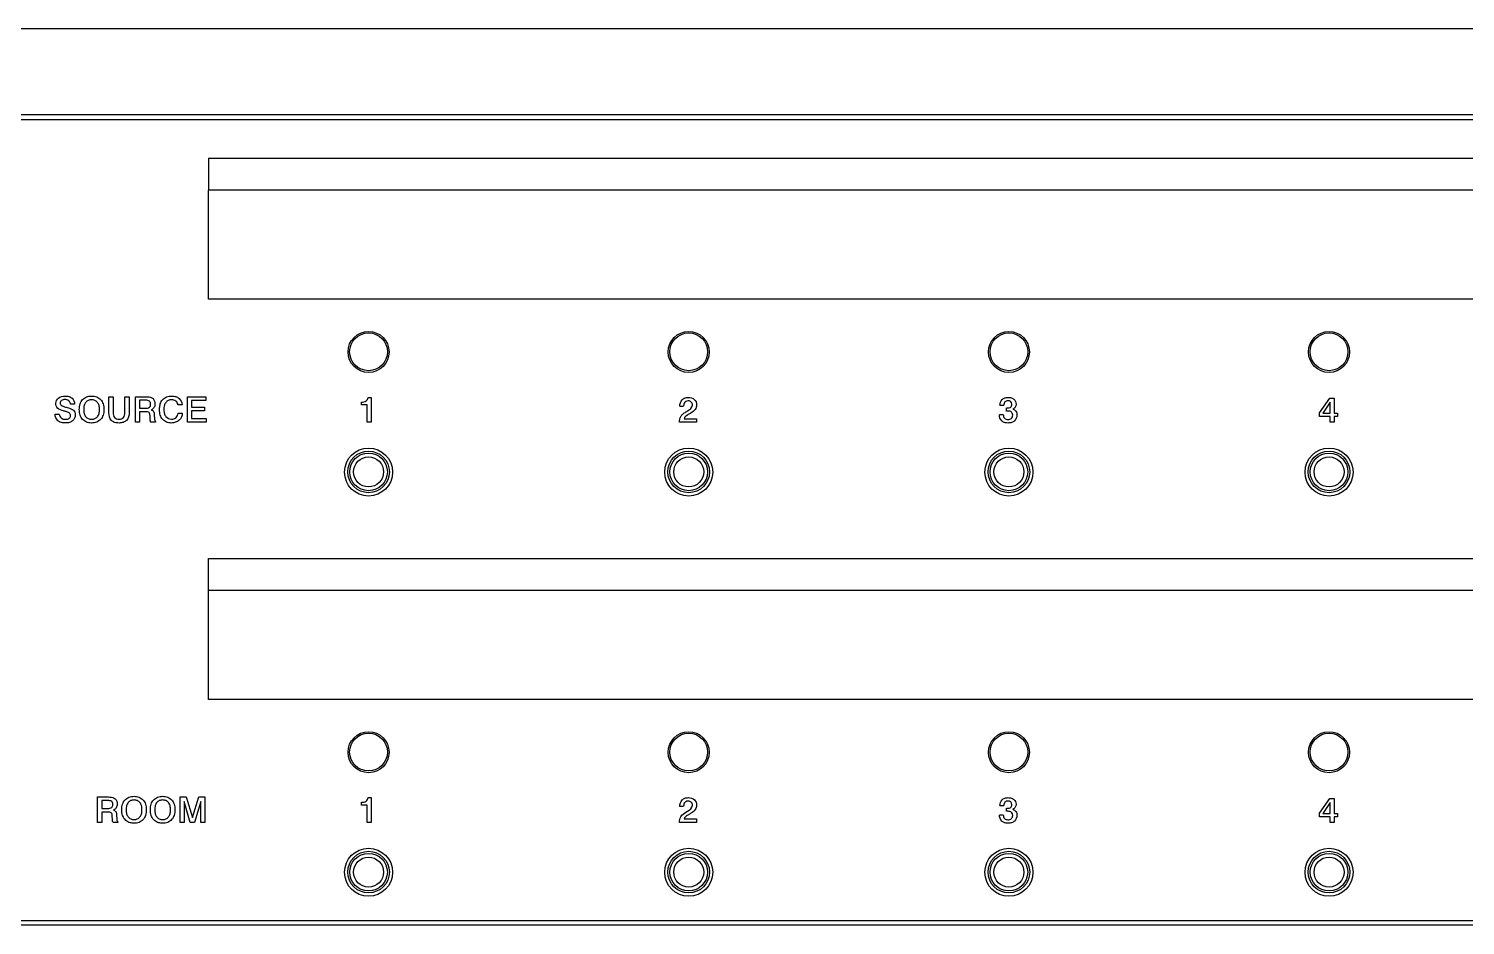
# Model space of a CAD drawing. Header units: inches. Extents: x 29 to 2254, y 8 to 2046.
# Drawn here: x 34.172 to 38.354, y 33.62 to 36.23 of the extents above; entities that cross this region are included whole.
import ezdxf

# ---------------------------------------------------------------- set-up
doc = ezdxf.new("R2010")
doc.units = ezdxf.units.IN
doc.header["$MEASUREMENT"] = 0

msp = doc.modelspace()

# ---------------------------------------------------------------- linework, layer by layer
at = {"color": 7, "linetype": 'Continuous'}
for p, q in [((47.4094, 36.2297), (31.3018, 36.2297)), ((47.4094, 35.979), (31.3018, 35.979)), ((47.3954, 35.965), (31.3157, 35.965)), ((34.6948, 35.8527), (34.6948, 35.7595)), ((34.6948, 35.8527), (45.8807, 35.8527)), ((34.6948, 35.4425), (34.6948, 35.7595)), ((45.8807, 35.7595), (34.6948, 35.7595)), ((45.8807, 35.4425), (34.6948, 35.4425)), ((34.3049, 35.1367), (34.2931, 35.1367)), ((34.405, 35.1114), (34.405, 35.1585)), ((34.405, 35.1585), (34.4174, 35.1585)), ((34.4174, 35.1585), (34.4174, 35.1121)), ((34.4515, 35.1121), (34.4515, 35.1585)), ((34.4515, 35.1585), (34.464, 35.1585)), ((34.464, 35.1585), (34.464, 35.1114)), ((34.4819, 35.084), (34.4819, 35.1585)), ((34.4819, 35.1585), (34.514, 35.1585)), ((34.4941, 35.148), (34.4941, 35.1251)), ((34.5121, 35.148), (34.4941, 35.148)), ((34.514, 35.1585), (34.5179, 35.1583)), ((34.6184, 35.1352), (34.6061, 35.1352)), ((34.6333, 35.084), (34.6333, 35.1585)), ((34.6333, 35.1585), (34.6867, 35.1585)), ((34.6455, 35.1476), (34.6455, 35.1281)), ((34.6867, 35.1476), (34.6455, 35.1476)), ((34.6867, 35.1585), (34.6867, 35.1476)), ((35.1399, 35.1345), (35.1399, 35.1429)), ((35.1568, 35.1345), (35.1399, 35.1345)), ((35.1568, 35.084), (35.1568, 35.1345)), ((35.1594, 35.1564), (35.1684, 35.1564)), ((35.1684, 35.1564), (35.1684, 35.084)), ((37.0104, 35.1329), (36.9992, 35.1329)), ((37.9297, 35.1115), (37.9591, 35.1543)), ((37.961, 35.1421), (37.9396, 35.1104)), ((37.9591, 35.1543), (37.9722, 35.1543)), ((37.961, 35.1104), (37.961, 35.1421)), ((37.9722, 35.1543), (37.9722, 35.1105)), ((34.2483, 35.1079), (34.2603, 35.1079)), ((34.4941, 35.1251), (34.5118, 35.1251)), ((34.4942, 35.1146), (34.4942, 35.084)), ((34.5129, 35.1146), (34.4942, 35.1146)), ((34.5252, 35.0938), (34.5248, 35.1027)), ((34.5372, 35.1054), (34.5378, 35.0948)), ((34.6065, 35.1107), (34.6187, 35.1107)), ((34.6455, 35.1281), (34.6835, 35.1281)), ((34.6455, 35.1177), (34.6455, 35.0952)), ((34.6835, 35.1177), (34.6455, 35.1177)), ((34.6455, 35.0952), (34.6881, 35.0952)), ((34.6835, 35.1281), (34.6835, 35.1177)), ((34.6881, 35.0952), (34.6881, 35.084)), ((36.0783, 35.1304), (36.0672, 35.1304)), ((36.0794, 35.0944), (36.1157, 35.0944)), ((36.0992, 35.1108), (36.0971, 35.1096)), ((36.1157, 35.0944), (36.1157, 35.084)), ((36.9976, 35.1063), (37.009, 35.1063)), ((37.0179, 35.1166), (37.0179, 35.1256)), ((37.0189, 35.1256), (37.0207, 35.1256)), ((37.9297, 35.1009), (37.9297, 35.1115)), ((37.9608, 35.1009), (37.9297, 35.1009)), ((37.9396, 35.1104), (37.961, 35.1104)), ((37.9608, 35.084), (37.9608, 35.1009)), ((37.9722, 35.1105), (37.9816, 35.1105)), ((37.9722, 35.1009), (37.9722, 35.084)), ((37.9816, 35.1009), (37.9722, 35.1009)), ((37.9816, 35.1105), (37.9816, 35.1009)), ((34.4942, 35.084), (34.4819, 35.084)), ((34.5409, 35.084), (34.527, 35.084)), ((34.5409, 35.0862), (34.5409, 35.084)), ((34.6881, 35.084), (34.6333, 35.084)), ((35.1684, 35.084), (35.1568, 35.084)), ((36.1157, 35.084), (36.0658, 35.084)), ((37.9722, 35.084), (37.9608, 35.084)), ((34.6948, 34.5943), (34.6948, 34.6875)), ((34.6948, 34.6875), (42.152, 34.6875)), ((34.6948, 34.2773), (34.6948, 34.5943)), ((42.152, 34.5943), (34.6948, 34.5943)), ((42.152, 34.2773), (34.6948, 34.2773)), ((34.3719, 33.9188), (34.3719, 33.9933)), ((34.3719, 33.9933), (34.4041, 33.9933)), ((34.3841, 33.9828), (34.3841, 33.9599)), ((34.4022, 33.9828), (34.3841, 33.9828)), ((34.4041, 33.9933), (34.4079, 33.9931)), ((34.6123, 33.9188), (34.6123, 33.9933)), ((34.6123, 33.9933), (34.6303, 33.9933)), ((34.6238, 33.9803), (34.6238, 33.9188)), ((34.642, 33.9188), (34.6238, 33.9803)), ((34.6303, 33.9933), (34.6482, 33.9337)), ((34.6482, 33.9337), (34.6664, 33.9933)), ((34.6726, 33.9803), (34.6541, 33.9188)), ((34.6664, 33.9933), (34.6844, 33.9933)), ((34.6726, 33.9188), (34.6726, 33.9803)), ((34.6844, 33.9933), (34.6844, 33.9188)), ((35.1399, 33.9693), (35.1399, 33.9777)), ((35.1569, 33.9693), (35.1399, 33.9693)), ((35.1569, 33.9188), (35.1569, 33.9693)), ((35.1594, 33.9912), (35.1684, 33.9912)), ((35.1684, 33.9912), (35.1684, 33.9188)), ((36.0783, 33.9652), (36.0672, 33.9652)), ((37.0104, 33.9677), (36.9992, 33.9677)), ((37.9297, 33.9463), (37.9591, 33.9891)), ((37.961, 33.9769), (37.9396, 33.9452)), ((37.9591, 33.9891), (37.9722, 33.9891)), ((37.961, 33.9452), (37.961, 33.9769)), ((37.9722, 33.9891), (37.9722, 33.9453)), ((34.3841, 33.9599), (34.4019, 33.9599)), ((34.3842, 33.9494), (34.3842, 33.9188)), ((34.403, 33.9494), (34.3842, 33.9494)), ((34.4152, 33.9286), (34.4148, 33.9375)), ((34.4272, 33.9402), (34.4279, 33.9296)), ((34.431, 33.921), (34.431, 33.9188)), ((36.0794, 33.9293), (36.1157, 33.9293)), ((36.0851, 33.9492), (36.0892, 33.9517)), ((36.0992, 33.9456), (36.0972, 33.9444)), ((36.1157, 33.9293), (36.1157, 33.9188)), ((36.9977, 33.9411), (37.009, 33.9411)), ((37.0179, 33.9514), (37.0179, 33.9604)), ((37.0189, 33.9604), (37.0207, 33.9604)), ((37.9297, 33.9357), (37.9297, 33.9463)), ((37.9608, 33.9357), (37.9297, 33.9357)), ((37.9396, 33.9452), (37.961, 33.9452)), ((37.9608, 33.9188), (37.9608, 33.9357)), ((37.9722, 33.9453), (37.9816, 33.9453)), ((37.9722, 33.9357), (37.9722, 33.9188)), ((37.9816, 33.9357), (37.9722, 33.9357)), ((37.9816, 33.9453), (37.9816, 33.9357)), ((34.3842, 33.9188), (34.3719, 33.9188)), ((34.431, 33.9188), (34.4171, 33.9188)), ((34.6238, 33.9188), (34.6123, 33.9188)), ((34.6541, 33.9188), (34.642, 33.9188)), ((34.6844, 33.9188), (34.6726, 33.9188)), ((35.1684, 33.9188), (35.1569, 33.9188)), ((36.1157, 33.9188), (36.0658, 33.9188)), ((37.9722, 33.9188), (37.9608, 33.9188)), ((31.3157, 33.6337), (47.3954, 33.6337)), ((47.4094, 33.6197), (31.3018, 33.6197))]:
    msp.add_line(p, q, dxfattribs=at)
for centre, radius in [((35.1609, 35.2887), 0.0597), ((35.1609, 35.2892), 0.055), ((36.093, 35.2887), 0.0597), ((36.093, 35.2892), 0.055), ((37.0252, 35.2887), 0.0597), ((37.0252, 35.2892), 0.055), ((37.9573, 35.2887), 0.0597), ((37.9573, 35.2892), 0.055), ((35.1609, 34.9392), 0.0699), ((36.093, 34.9392), 0.0699), ((37.0252, 34.9392), 0.0699), ((37.9573, 34.9392), 0.0699), ((35.1609, 34.9396), 0.0606), ((35.1609, 34.9396), 0.0547), ((35.1609, 34.9396), 0.0437), ((36.093, 34.9396), 0.0606), ((36.093, 34.9396), 0.0547), ((36.093, 34.9396), 0.0437), ((37.0252, 34.9396), 0.0606), ((37.0252, 34.9396), 0.0547), ((37.0252, 34.9396), 0.0437), ((37.9573, 34.9396), 0.0606), ((37.9573, 34.9396), 0.0547), ((37.9573, 34.9396), 0.0437), ((35.1609, 34.1235), 0.0597), ((35.1609, 34.124), 0.055), ((36.093, 34.1235), 0.0597), ((36.093, 34.124), 0.055), ((37.0252, 34.1235), 0.0597), ((37.0252, 34.124), 0.055), ((37.9573, 34.1235), 0.0597), ((37.9573, 34.124), 0.055), ((35.1609, 33.774), 0.0699), ((36.093, 33.774), 0.0699), ((37.0252, 33.774), 0.0699), ((37.9573, 33.774), 0.0699), ((35.1609, 33.7744), 0.0606), ((35.1609, 33.7744), 0.0547), ((35.1609, 33.7744), 0.0437), ((36.093, 33.7744), 0.0606), ((36.093, 33.7744), 0.0547), ((36.093, 33.7744), 0.0437), ((37.0252, 33.7744), 0.0606), ((37.0252, 33.7744), 0.0547), ((37.0252, 33.7744), 0.0437), ((37.9573, 33.7744), 0.0606), ((37.9573, 33.7744), 0.0547), ((37.9573, 33.7744), 0.0437)]:
    msp.add_circle(centre, radius, dxfattribs=at)
for points, knots in [([(34.2732, 35.1172), (34.2669, 35.1189), (34.2576, 35.1216), (34.2511, 35.1316), (34.2494, 35.1424), (34.2572, 35.158), (34.2745, 35.1611), (34.2847, 35.16), (34.2879, 35.1592)], [0, 0, 0, 0, 0.237308, 0.324022, 0.420466, 0.626125, 0.880444, 1, 1, 1, 1]), ([(34.2931, 35.1367), (34.2929, 35.1403), (34.2891, 35.1485), (34.2773, 35.1509), (34.2667, 35.149), (34.2627, 35.1426), (34.2629, 35.1394), (34.2629, 35.139)], [0, 0, 0, 0, 0.256574, 0.542097, 0.782459, 0.96926, 1, 1, 1, 1]), ([(34.2629, 35.139), (34.263, 35.1381), (34.2637, 35.1359), (34.2665, 35.1327), (34.2726, 35.1301), (34.282, 35.1274), (34.2925, 35.1246), (34.3019, 35.12), (34.3063, 35.1129), (34.3074, 35.1047), (34.3058, 35.0956), (34.2993, 35.0876), (34.2896, 35.0828), (34.2784, 35.0816), (34.2707, 35.0823), (34.2671, 35.0833)], [0, 0, 0, 0, 0.023407, 0.058921, 0.111403, 0.19467, 0.321212, 0.402599, 0.464154, 0.533735, 0.619743, 0.703946, 0.795929, 0.901893, 1, 1, 1, 1]), ([(34.2879, 35.1592), (34.2883, 35.159), (34.2918, 35.158), (34.3008, 35.1532), (34.3048, 35.143), (34.3049, 35.1367)], [0, 0, 0, 0, 0.041342, 0.369093, 1, 1, 1, 1]), ([(34.3531, 35.0819), (34.3485, 35.0821), (34.3393, 35.0836), (34.3275, 35.0918), (34.32, 35.1052), (34.3182, 35.1212), (34.32, 35.1371), (34.3274, 35.1505), (34.3398, 35.1589), (34.3495, 35.1604), (34.3546, 35.1604)], [0, 0, 0, 0, 0.115188, 0.232024, 0.353645, 0.493706, 0.633767, 0.755388, 0.871414, 1, 1, 1, 1]), ([(34.3546, 35.1496), (34.3513, 35.1496), (34.3448, 35.1485), (34.3368, 35.1423), (34.3322, 35.1326), (34.3311, 35.1212), (34.3322, 35.1097), (34.3368, 35.1), (34.3448, 35.0937), (34.3516, 35.0926), (34.3553, 35.0927), (34.3556, 35.0927)], [0, 0, 0, 0, 0.118705, 0.228541, 0.349526, 0.494084, 0.638238, 0.759317, 0.869995, 0.988224, 1, 1, 1, 1]), ([(34.3546, 35.1604), (34.3597, 35.1604), (34.3694, 35.1589), (34.3818, 35.1505), (34.3891, 35.137), (34.391, 35.1212), (34.3891, 35.1052), (34.3817, 35.0918), (34.3694, 35.0833), (34.3592, 35.0818), (34.3536, 35.0819), (34.3531, 35.0819)], [0, 0, 0, 0, 0.125203, 0.238451, 0.35722, 0.493648, 0.630076, 0.748846, 0.862902, 0.987508, 1, 1, 1, 1]), ([(34.3556, 35.0927), (34.3586, 35.0928), (34.3647, 35.0939), (34.3724, 35.1), (34.377, 35.1097), (34.3781, 35.1212), (34.377, 35.1326), (34.3724, 35.1423), (34.3644, 35.1485), (34.358, 35.1496), (34.3546, 35.1496)], [0, 0, 0, 0, 0.108648, 0.221997, 0.346115, 0.493887, 0.642061, 0.765987, 0.87841, 1, 1, 1, 1]), ([(34.5118, 35.1251), (34.5157, 35.1251), (34.5218, 35.1254), (34.5261, 35.1316), (34.5266, 35.1366), (34.5261, 35.1417), (34.5219, 35.1477), (34.5159, 35.148), (34.5121, 35.148)], [0, 0, 0, 0, 0.273866, 0.378335, 0.505425, 0.629454, 0.731682, 1, 1, 1, 1]), ([(34.5179, 35.1583), (34.5234, 35.1583), (34.5354, 35.1549), (34.5401, 35.1392), (34.5374, 35.1265), (34.5314, 35.1216), (34.5283, 35.1203)], [0, 0, 0, 0, 0.304048, 0.603729, 0.810846, 1, 1, 1, 1]), ([(34.5525, 35.1262), (34.5527, 35.1301), (34.5542, 35.1386), (34.5606, 35.1506), (34.5728, 35.1591), (34.5866, 35.161), (34.5993, 35.1595), (34.6127, 35.1529), (34.6178, 35.142), (34.6184, 35.1352)], [0, 0, 0, 0, 0.118645, 0.263609, 0.401877, 0.554609, 0.679497, 0.789305, 1, 1, 1, 1]), ([(34.6061, 35.1352), (34.6055, 35.1391), (34.6009, 35.1476), (34.5885, 35.15), (34.5778, 35.1484), (34.57, 35.1423), (34.5656, 35.1328), (34.5647, 35.1229), (34.5651, 35.1163), (34.5655, 35.1137)], [0, 0, 0, 0, 0.163399, 0.346242, 0.477249, 0.598212, 0.730975, 0.891409, 1, 1, 1, 1]), ([(35.1399, 35.1429), (35.1447, 35.1429), (35.1547, 35.1432), (35.1589, 35.1525), (35.1594, 35.1564)], [0, 0, 0, 0, 0.552371, 1, 1, 1, 1]), ([(36.0672, 35.1309), (36.0672, 35.1375), (36.07, 35.1483), (36.0818, 35.1555), (36.0945, 35.1573), (36.111, 35.1529), (36.116, 35.1403), (36.116, 35.1344)], [0, 0, 0, 0, 0.263354, 0.387251, 0.527066, 0.771001, 1, 1, 1, 1]), ([(36.0844, 35.1444), (36.0834, 35.1438), (36.0796, 35.1407), (36.0783, 35.1353), (36.0783, 35.1315)], [0, 0, 0, 0, 0.223301, 1, 1, 1, 1]), ([(36.0892, 35.1169), (36.0958, 35.1207), (36.1071, 35.1292), (36.1013, 35.1441), (36.0923, 35.1471), (36.0864, 35.1456), (36.0844, 35.1444)], [0, 0, 0, 0, 0.467115, 0.65732, 0.855104, 1, 1, 1, 1]), ([(36.116, 35.1344), (36.116, 35.1298), (36.1127, 35.1196), (36.104, 35.1136), (36.0992, 35.1108)], [0, 0, 0, 0, 0.445769, 1, 1, 1, 1]), ([(36.9992, 35.1334), (36.9992, 35.1394), (37.0023, 35.1491), (37.0131, 35.1556), (37.0227, 35.1568), (37.032, 35.1557), (37.0424, 35.1507), (37.046, 35.1422), (37.046, 35.1366), (37.046, 35.1363)], [0, 0, 0, 0, 0.253389, 0.377345, 0.515041, 0.65354, 0.771912, 0.989229, 1, 1, 1, 1]), ([(37.0226, 35.1466), (37.0192, 35.1466), (37.0121, 35.1444), (37.0104, 35.1369), (37.0104, 35.1335)], [0, 0, 0, 0, 0.486545, 1, 1, 1, 1]), ([(37.0207, 35.1256), (37.0241, 35.1256), (37.0316, 35.1262), (37.035, 35.1362), (37.0317, 35.1451), (37.0257, 35.1467), (37.0226, 35.1466)], [0, 0, 0, 0, 0.289932, 0.533591, 0.758573, 1, 1, 1, 1]), ([(37.046, 35.1363), (37.046, 35.1335), (37.0446, 35.1277), (37.0398, 35.1238), (37.0371, 35.1225)], [0, 0, 0, 0, 0.487515, 1, 1, 1, 1]), ([(34.2671, 35.0833), (34.2667, 35.0834), (34.2628, 35.0845), (34.2527, 35.0895), (34.2486, 35.1009), (34.2483, 35.1079)], [0, 0, 0, 0, 0.042094, 0.362538, 1, 1, 1, 1]), ([(34.2603, 35.1079), (34.2606, 35.1038), (34.2648, 35.0945), (34.2781, 35.0918), (34.2896, 35.094), (34.2938, 35.1007), (34.2936, 35.1037), (34.2936, 35.1038)], [0, 0, 0, 0, 0.268854, 0.569741, 0.804439, 0.989994, 1, 1, 1, 1]), ([(34.2936, 35.1038), (34.2935, 35.105), (34.2925, 35.1078), (34.2897, 35.1117), (34.2838, 35.1145), (34.2782, 35.116), (34.2743, 35.117), (34.2732, 35.1172)], [0, 0, 0, 0, 0.142604, 0.328426, 0.53614, 0.870021, 1, 1, 1, 1]), ([(34.464, 35.1114), (34.464, 35.1037), (34.4606, 35.0911), (34.4466, 35.0828), (34.4344, 35.0814), (34.4222, 35.0827), (34.4079, 35.0908), (34.405, 35.1037), (34.405, 35.1114)], [0, 0, 0, 0, 0.246989, 0.363746, 0.499041, 0.636464, 0.751508, 1, 1, 1, 1]), ([(34.4174, 35.1121), (34.4174, 35.1072), (34.4186, 35.0991), (34.4272, 35.0938), (34.4344, 35.093), (34.4417, 35.0938), (34.4503, 35.0991), (34.4515, 35.1072), (34.4515, 35.1121)], [0, 0, 0, 0, 0.257457, 0.366867, 0.499439, 0.632796, 0.742841, 1, 1, 1, 1]), ([(34.5248, 35.1027), (34.5246, 35.106), (34.5236, 35.1138), (34.516, 35.1146), (34.5129, 35.1146)], [0, 0, 0, 0, 0.522998, 1, 1, 1, 1]), ([(34.527, 35.084), (34.5264, 35.0851), (34.5254, 35.0883), (34.5253, 35.0917), (34.5252, 35.0938)], [0, 0, 0, 0, 0.365814, 1, 1, 1, 1]), ([(34.5283, 35.1203), (34.5308, 35.1195), (34.5366, 35.1158), (34.537, 35.1089), (34.5372, 35.1054)], [0, 0, 0, 0, 0.431691, 1, 1, 1, 1]), ([(34.6187, 35.1107), (34.6184, 35.1031), (34.6131, 35.0911), (34.5991, 35.0831), (34.586, 35.0812), (34.5723, 35.0833), (34.5605, 35.0919), (34.5534, 35.1053), (34.5521, 35.1173), (34.5523, 35.1245), (34.5525, 35.1262)], [0, 0, 0, 0, 0.205272, 0.311943, 0.426347, 0.556973, 0.677905, 0.806058, 0.954974, 1, 1, 1, 1]), ([(34.5655, 35.1137), (34.5658, 35.1124), (34.5668, 35.1078), (34.5712, 35.0977), (34.5858, 35.0909), (34.6019, 35.0962), (34.6062, 35.106), (34.6065, 35.1107)], [0, 0, 0, 0, 0.066035, 0.232756, 0.529475, 0.767053, 1, 1, 1, 1]), ([(36.0658, 35.0843), (36.0658, 35.0901), (36.0678, 35.0993), (36.075, 35.1071), (36.0803, 35.1113), (36.0847, 35.1143), (36.0878, 35.1161), (36.0892, 35.1169)], [0, 0, 0, 0, 0.409504, 0.62236, 0.747155, 0.885821, 1, 1, 1, 1]), ([(36.0971, 35.1096), (36.0948, 35.1082), (36.0883, 35.1041), (36.081, 35.0993), (36.0794, 35.0944)], [0, 0, 0, 0, 0.351358, 1, 1, 1, 1]), ([(37.0112, 35.0838), (37.0086, 35.0849), (37.0008, 35.0898), (36.9976, 35.0996), (36.9976, 35.1058)], [0, 0, 0, 0, 0.306037, 1, 1, 1, 1]), ([(37.009, 35.1063), (37.009, 35.1026), (37.011, 35.0945), (37.0225, 35.091), (37.0336, 35.0938), (37.0363, 35.1012), (37.0363, 35.1049), (37.0363, 35.1051)], [0, 0, 0, 0, 0.259484, 0.506818, 0.757334, 0.988037, 1, 1, 1, 1]), ([(37.0371, 35.1225), (37.0405, 35.1213), (37.0468, 35.1165), (37.0501, 35.1027), (37.0447, 35.0889), (37.0328, 35.0827), (37.0224, 35.0815), (37.0149, 35.0824), (37.0114, 35.0837), (37.0112, 35.0838)], [0, 0, 0, 0, 0.149265, 0.30449, 0.559183, 0.692688, 0.845583, 0.987326, 1, 1, 1, 1]), ([(37.0363, 35.1051), (37.0362, 35.1083), (37.0343, 35.1132), (37.0281, 35.1164), (37.0234, 35.1167), (37.0199, 35.1167), (37.0184, 35.1166), (37.0179, 35.1166)], [0, 0, 0, 0, 0.372952, 0.574131, 0.815491, 0.932304, 1, 1, 1, 1]), ([(34.4019, 33.9599), (34.4057, 33.9599), (34.4118, 33.9603), (34.4161, 33.9664), (34.4166, 33.9714), (34.4161, 33.9765), (34.4119, 33.9825), (34.4059, 33.9828), (34.4022, 33.9828)], [0, 0, 0, 0, 0.273874, 0.378392, 0.50543, 0.629351, 0.731674, 1, 1, 1, 1]), ([(34.4079, 33.9931), (34.4134, 33.9931), (34.4255, 33.9897), (34.4301, 33.974), (34.4275, 33.9613), (34.4215, 33.9564), (34.4183, 33.9551)], [0, 0, 0, 0, 0.304048, 0.603729, 0.810846, 1, 1, 1, 1]), ([(34.4766, 33.9167), (34.472, 33.9169), (34.4628, 33.9184), (34.4509, 33.9266), (34.4435, 33.94), (34.4417, 33.956), (34.4435, 33.9719), (34.4509, 33.9853), (34.4633, 33.9937), (34.473, 33.9952), (34.4781, 33.9952)], [0, 0, 0, 0, 0.115187, 0.232023, 0.353626, 0.493707, 0.633787, 0.75539, 0.871414, 1, 1, 1, 1]), ([(34.4781, 33.9844), (34.4748, 33.9844), (34.4683, 33.9833), (34.4603, 33.9772), (34.4557, 33.9674), (34.4546, 33.956), (34.4557, 33.9445), (34.4603, 33.9348), (34.4683, 33.9285), (34.4751, 33.9274), (34.4788, 33.9275), (34.4791, 33.9275)], [0, 0, 0, 0, 0.118706, 0.228537, 0.349497, 0.494082, 0.638179, 0.759307, 0.870001, 0.988224, 1, 1, 1, 1]), ([(34.4781, 33.9952), (34.4832, 33.9952), (34.4929, 33.9937), (34.5052, 33.9853), (34.5126, 33.9719), (34.5144, 33.956), (34.5126, 33.9401), (34.5052, 33.9266), (34.4929, 33.9181), (34.4827, 33.9166), (34.4771, 33.9167), (34.4766, 33.9167)], [0, 0, 0, 0, 0.125201, 0.238454, 0.357257, 0.493646, 0.630035, 0.748838, 0.862905, 0.987508, 1, 1, 1, 1]), ([(34.4791, 33.9275), (34.4821, 33.9276), (34.4881, 33.9287), (34.4958, 33.9348), (34.5004, 33.9445), (34.5016, 33.956), (34.5005, 33.9674), (34.4959, 33.9771), (34.4879, 33.9833), (34.4814, 33.9844), (34.4781, 33.9844)], [0, 0, 0, 0, 0.108643, 0.222008, 0.346177, 0.49389, 0.642092, 0.765991, 0.878409, 1, 1, 1, 1]), ([(34.5599, 33.9167), (34.5553, 33.9169), (34.5462, 33.9184), (34.5343, 33.9266), (34.5269, 33.94), (34.5251, 33.956), (34.5269, 33.9719), (34.5343, 33.9853), (34.5466, 33.9937), (34.5563, 33.9952), (34.5615, 33.9952)], [0, 0, 0, 0, 0.115187, 0.232023, 0.353626, 0.493707, 0.633787, 0.75539, 0.871414, 1, 1, 1, 1]), ([(34.5615, 33.9844), (34.5581, 33.9844), (34.5517, 33.9833), (34.5436, 33.9772), (34.5391, 33.9674), (34.5379, 33.956), (34.5391, 33.9445), (34.5437, 33.9348), (34.5516, 33.9285), (34.5584, 33.9274), (34.5621, 33.9275), (34.5625, 33.9275)], [0, 0, 0, 0, 0.118706, 0.228537, 0.349497, 0.494082, 0.638179, 0.759307, 0.870001, 0.988224, 1, 1, 1, 1]), ([(34.5615, 33.9952), (34.5666, 33.9952), (34.5763, 33.9937), (34.5886, 33.9853), (34.596, 33.9719), (34.5978, 33.956), (34.596, 33.9401), (34.5886, 33.9266), (34.5763, 33.9181), (34.566, 33.9166), (34.5604, 33.9167), (34.5599, 33.9167)], [0, 0, 0, 0, 0.125201, 0.238454, 0.357257, 0.493646, 0.630035, 0.748838, 0.862905, 0.987508, 1, 1, 1, 1]), ([(34.5625, 33.9275), (34.5654, 33.9276), (34.5715, 33.9287), (34.5792, 33.9348), (34.5838, 33.9445), (34.5849, 33.956), (34.5838, 33.9674), (34.5792, 33.9771), (34.5712, 33.9833), (34.5648, 33.9844), (34.5615, 33.9844)], [0, 0, 0, 0, 0.108643, 0.222008, 0.346177, 0.49389, 0.642092, 0.765991, 0.878409, 1, 1, 1, 1]), ([(35.1399, 33.9777), (35.1447, 33.9777), (35.1547, 33.9781), (35.1589, 33.9873), (35.1594, 33.9912)], [0, 0, 0, 0, 0.552371, 1, 1, 1, 1]), ([(36.0672, 33.9657), (36.0672, 33.9723), (36.07, 33.9831), (36.0818, 33.9903), (36.0945, 33.9921), (36.1111, 33.9877), (36.116, 33.9751), (36.116, 33.9692)], [0, 0, 0, 0, 0.263354, 0.387251, 0.527066, 0.771001, 1, 1, 1, 1]), ([(36.0844, 33.9792), (36.0834, 33.9786), (36.0796, 33.9756), (36.0783, 33.9701), (36.0783, 33.9663)], [0, 0, 0, 0, 0.223301, 1, 1, 1, 1]), ([(36.0892, 33.9517), (36.0958, 33.9555), (36.1071, 33.964), (36.1013, 33.979), (36.0923, 33.9819), (36.0864, 33.9804), (36.0844, 33.9792)], [0, 0, 0, 0, 0.467115, 0.65732, 0.855104, 1, 1, 1, 1]), ([(36.116, 33.9692), (36.116, 33.9646), (36.1127, 33.9544), (36.104, 33.9484), (36.0992, 33.9456)], [0, 0, 0, 0, 0.445769, 1, 1, 1, 1]), ([(36.9992, 33.9682), (36.9992, 33.9742), (37.0023, 33.9839), (37.0131, 33.9904), (37.0227, 33.9916), (37.032, 33.9905), (37.0424, 33.9855), (37.046, 33.977), (37.0461, 33.9714), (37.0461, 33.9711)], [0, 0, 0, 0, 0.253392, 0.377349, 0.515046, 0.653552, 0.771909, 0.989228, 1, 1, 1, 1]), ([(37.0226, 33.9814), (37.0192, 33.9814), (37.0121, 33.9792), (37.0104, 33.9717), (37.0104, 33.9683)], [0, 0, 0, 0, 0.486545, 1, 1, 1, 1]), ([(37.0207, 33.9604), (37.0241, 33.9604), (37.0317, 33.9611), (37.035, 33.971), (37.0317, 33.9799), (37.0257, 33.9815), (37.0226, 33.9814)], [0, 0, 0, 0, 0.289932, 0.533591, 0.758573, 1, 1, 1, 1]), ([(37.0461, 33.9711), (37.046, 33.9683), (37.0446, 33.9625), (37.0398, 33.9586), (37.0371, 33.9573)], [0, 0, 0, 0, 0.487515, 1, 1, 1, 1]), ([(34.4148, 33.9375), (34.4146, 33.9408), (34.4137, 33.9486), (34.406, 33.9494), (34.403, 33.9494)], [0, 0, 0, 0, 0.522998, 1, 1, 1, 1]), ([(34.4171, 33.9188), (34.4165, 33.9199), (34.4154, 33.9231), (34.4153, 33.9265), (34.4152, 33.9286)], [0, 0, 0, 0, 0.365814, 1, 1, 1, 1]), ([(34.4183, 33.9551), (34.4209, 33.9543), (34.4267, 33.9506), (34.427, 33.9437), (34.4272, 33.9402)], [0, 0, 0, 0, 0.431691, 1, 1, 1, 1]), ([(36.0658, 33.9191), (36.0658, 33.9249), (36.0687, 33.9379), (36.0794, 33.9457), (36.0851, 33.9492)], [0, 0, 0, 0, 0.46395, 1, 1, 1, 1]), ([(36.0972, 33.9444), (36.0948, 33.943), (36.0884, 33.9389), (36.081, 33.9341), (36.0794, 33.9293)], [0, 0, 0, 0, 0.351358, 1, 1, 1, 1]), ([(37.0112, 33.9187), (37.0086, 33.9197), (37.0008, 33.9246), (36.9977, 33.9344), (36.9977, 33.9406)], [0, 0, 0, 0, 0.306037, 1, 1, 1, 1]), ([(37.009, 33.9411), (37.009, 33.9374), (37.011, 33.9293), (37.0225, 33.9258), (37.0336, 33.9286), (37.0363, 33.936), (37.0363, 33.9397), (37.0363, 33.9399)], [0, 0, 0, 0, 0.259484, 0.506818, 0.757334, 0.988037, 1, 1, 1, 1]), ([(37.0371, 33.9573), (37.0405, 33.9561), (37.0468, 33.9513), (37.0502, 33.9375), (37.0447, 33.9237), (37.0328, 33.9175), (37.0224, 33.9163), (37.0149, 33.9172), (37.0114, 33.9185), (37.0112, 33.9187)], [0, 0, 0, 0, 0.149267, 0.304494, 0.559189, 0.69268, 0.845581, 0.987326, 1, 1, 1, 1]), ([(37.0363, 33.9399), (37.0362, 33.9431), (37.0343, 33.948), (37.0281, 33.9512), (37.0235, 33.9515), (37.02, 33.9515), (37.0184, 33.9514), (37.0179, 33.9514)], [0, 0, 0, 0, 0.372964, 0.574105, 0.815484, 0.932302, 1, 1, 1, 1])]:
    msp.add_open_spline(points, degree=3, knots=knots, dxfattribs=at)
for points in [[(34.5378, 35.0947), (34.5379, 35.0916), (34.5383, 35.0876), (34.5409, 35.0862)], [(34.4279, 33.9295), (34.428, 33.9264), (34.4283, 33.9224), (34.431, 33.921)]]:
    msp.add_open_spline(points, degree=3, dxfattribs=at)

doc.saveas('drawing.dxf')
